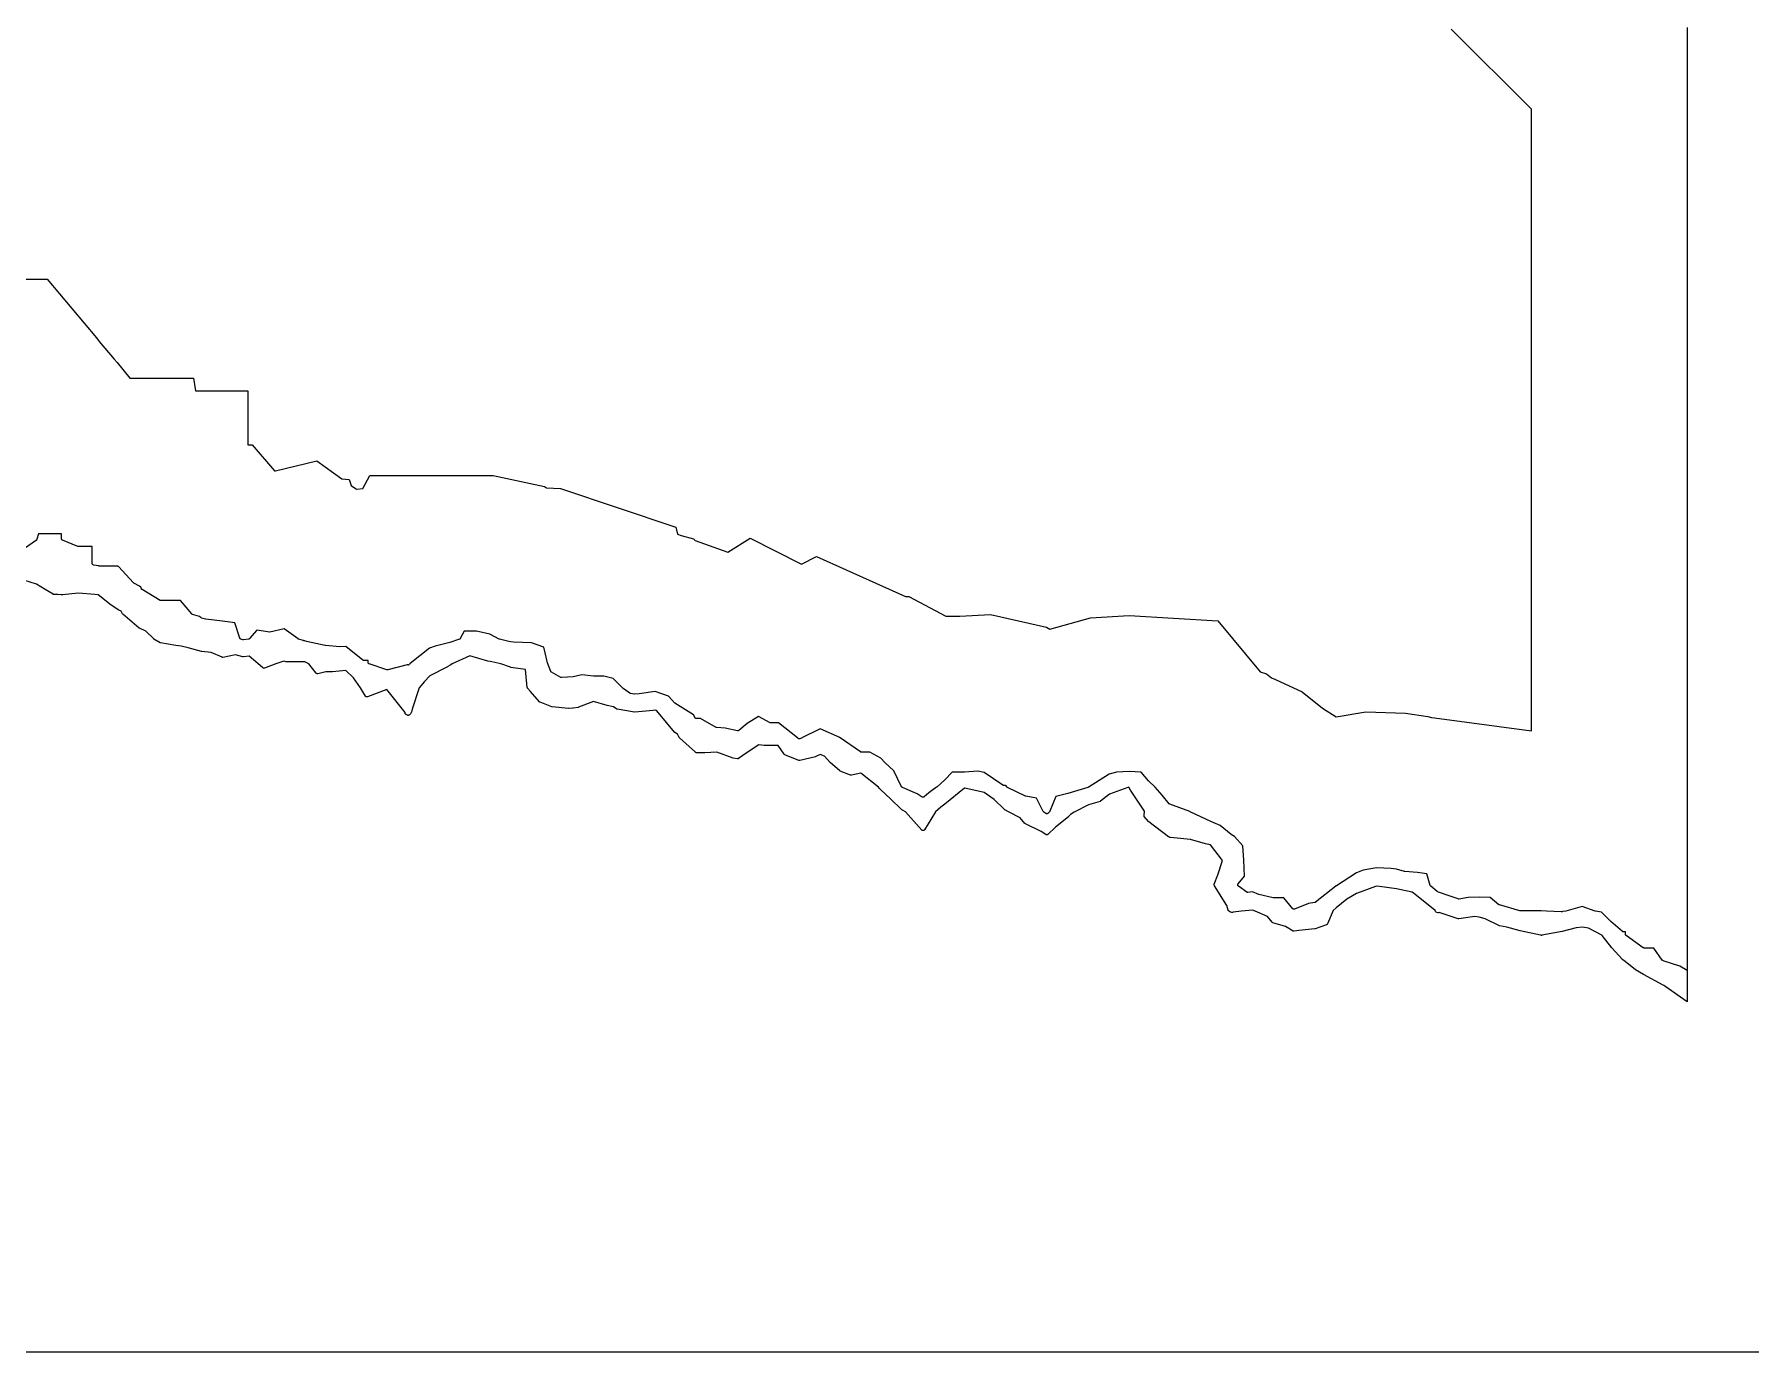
# Model space of a CAD drawing. Header units: millimetres. Extents: x 0 to 500, y 0 to 700.
# Drawn here: x 294.6 to 371.7, y 0 to 59.2 of the extents above; entities that cross this region are included whole.
import ezdxf

# ---------------------------------------------------------------- set-up
doc = ezdxf.new("R2010")
doc.units = ezdxf.units.MM
for name, color, linetype in [('CORTE', 1, 'Continuous'), ('GRABADO', 5, 'Continuous'), ('HOJA', 8, 'Continuous')]:
    doc.layers.add(name, color=color, linetype=linetype)

msp = doc.modelspace()

# ---------------------------------------------------------------- linework, layer by layer
at = {"layer": 'CORTE'}
for points in [[(289.813, 48.217), (295.135, 48.217), (297.35, 45.579), (297.48, 45.422), (298.146, 44.624), (298.277, 44.468), (298.853, 43.77), (301.713, 43.77), (301.807, 43.204), (304.152, 43.204), (304.156, 40.772), (304.358, 40.772), (305.354, 39.609), (305.396, 39.604), (307.258, 40.051), (308.383, 39.247), (308.708, 39.208), (308.801, 38.949), (309.037, 38.78), (309.33, 38.806), (309.637, 39.396), (315.191, 39.396), (317.496, 38.893), (317.593, 38.841), (318.213, 38.811), (323.401, 37.067), (323.474, 36.753), (323.639, 36.695), (324.201, 36.545), (324.276, 36.47), (325.742, 35.953), (326.75, 36.584), (329.057, 35.415), (329.73, 35.752), (333.73, 33.955), (333.874, 33.955), (335.545, 33.063), (336.166, 33.063), (337.553, 33.147), (340.071, 32.58), (340.216, 32.483), (342.043, 32.999), (343.784, 33.104), (347.766, 32.865), (349.676, 30.574), (349.954, 30.47), (350.179, 30.298), (350.358, 30.216), (351.563, 29.668), (352.477, 28.937), (353.089, 28.54), (354.429, 28.769), (356.21, 28.708), (357.217, 28.557), (357.38, 28.515), (357.518, 28.503), (361.871, 27.921), (361.871, 28.824), (361.871, 29.681), (361.871, 30.976), (361.871, 35.406), (361.871, 36.489), (361.871, 39.727), (361.871, 40.786), (361.871, 41.837), (361.871, 42.826), (361.871, 43.706), (361.871, 44.747), (361.871, 45.9), (361.871, 47.074), (361.871, 48.181), (361.871, 49.345), (361.871, 50.365), (361.871, 51.378), (361.871, 52.622), (361.871, 53.762), (361.871, 54.978), (361.871, 55.868), (358.266, 59.47)], [(368.871, 59.47), (368.871, 58.303), (368.871, 57.855), (368.871, 56.305), (368.871, 55.236), (368.871, 54.174), (368.871, 53.182), (368.871, 52.072), (368.871, 51.032), (368.871, 49.895), (368.871, 48.97), (368.871, 48.039), (368.871, 46.977), (368.871, 45.966), (368.871, 44.893), (368.871, 43.842), (368.871, 42.89), (368.871, 42.087), (368.871, 41.184), (368.871, 40.224), (368.871, 39.258), (368.871, 36.301), (368.871, 35.312), (368.871, 25.081), (368.871, 23.898), (368.871, 23.116), (368.871, 21.94), (368.871, 20.961), (368.871, 19.797), (368.871, 19.002), (368.871, 17.044), (368.871, 16.065), (368.871, 15.737), (367.868, 16.433), (367.867, 16.434), (367.828, 16.462), (367.822, 16.466), (367.82, 16.467), (367.802, 16.479), (366.905, 16.952), (366.554, 17.171), (366.551, 17.174), (366.012, 17.596), (365.973, 17.625), (365.968, 17.628), (365.962, 17.635), (365.492, 18.152), (365.489, 18.154), (365.059, 18.718), (365.045, 18.732), (364.433, 19.047), (364.163, 19.093), (363.878, 19.054), (363.256, 18.891), (363.253, 18.89), (362.347, 18.72), (362.34, 18.719), (362.332, 18.719), (362.309, 18.72), (362.284, 18.72), (362.279, 18.72), (362.274, 18.721), (361.367, 18.925), (361.366, 18.925), (360.767, 19.083), (360.443, 19.14), (360.439, 19.141), (360.431, 19.143), (359.798, 19.456), (359.517, 19.543), (359.332, 19.56), (358.615, 19.456), (358.61, 19.455), (358.603, 19.455), (358.596, 19.456), (358.588, 19.457), (358.584, 19.458), (357.725, 19.739), (357.69, 19.733), (357.685, 19.733), (357.679, 19.732), (357.673, 19.733), (357.665, 19.734), (357.66, 19.735), (357.61, 19.749), (357.604, 19.751), (357.597, 19.754), (357.592, 19.757), (357.586, 19.761), (357.578, 19.769), (357.572, 19.776), (357.565, 19.786), (357.547, 19.833), (356.707, 20.505), (356.503, 20.659), (355.813, 20.816), (355.043, 20.916), (354.91, 20.936), (354.905, 20.936), (354.866, 20.92), (354.006, 20.607), (353.57, 20.353), (353.097, 19.962), (352.963, 19.835), (352.704, 19.239), (352.702, 19.231), (352.693, 19.218), (352.689, 19.214), (352.683, 19.208), (352.677, 19.203), (352.669, 19.198), (352.66, 19.194), (352.148, 19.012), (352.142, 19.01), (352.133, 19.008), (352.13, 19.008), (351.415, 18.944), (351.209, 18.903), (351.204, 18.902), (351.195, 18.901), (351.188, 18.902), (351.183, 18.902), (351.174, 18.904), (351.167, 18.907), (351.164, 18.908), (351.16, 18.91), (350.815, 19.117), (350.248, 19.287), (350.24, 19.289), (350.226, 19.297), (350.217, 19.304), (350.212, 19.31), (350.01, 19.564), (349.453, 19.809), (349.332, 19.855), (348.838, 19.804), (348.468, 19.759), (348.433, 19.75), (348.426, 19.749), (348.419, 19.748), (348.41, 19.748), (348.404, 19.749), (348.36, 19.757), (348.355, 19.758), (348.349, 19.76), (348.34, 19.764), (348.259, 19.817), (348.249, 19.825), (348.238, 19.841), (348.234, 19.849), (348.232, 19.854), (348.17, 20.06), (347.621, 20.948), (347.615, 20.956), (347.609, 20.979), (347.609, 21.002), (347.613, 21.015), (347.768, 21.434), (347.986, 22.088), (347.447, 22.791), (347.221, 22.838), (347.219, 22.839), (346.549, 23.021), (345.648, 23.119), (345.63, 23.119), (345.619, 23.121), (345.615, 23.122), (345.61, 23.124), (345.604, 23.127), (345.594, 23.132), (345.561, 23.144), (345.552, 23.149), (344.664, 23.827), (344.662, 23.829), (344.656, 23.835), (344.467, 24.061), (344.461, 24.071), (344.455, 24.085), (344.453, 24.099), (344.453, 24.11), (344.478, 24.306), (343.844, 25.248), (343.844, 25.248), (343.764, 25.374), (343.73, 25.365), (342.895, 25.068), (342.499, 24.751), (342.494, 24.748), (342.486, 24.743), (342.479, 24.74), (341.959, 24.584), (341.31, 24.259), (341.146, 24.158), (341.063, 24.057), (341.058, 24.052), (340.48, 23.579), (340.127, 23.255), (340.122, 23.251), (340.116, 23.247), (340.11, 23.244), (340.108, 23.243), (340.1, 23.24), (340.088, 23.237), (340.077, 23.237), (340.069, 23.237), (340.062, 23.238), (340.055, 23.241), (340.049, 23.243), (340.041, 23.247), (340.036, 23.25), (339.835, 23.395), (339.119, 23.738), (339.114, 23.741), (339.107, 23.746), (339.099, 23.753), (338.888, 24.006), (338.397, 24.258), (338.397, 24.258), (338.189, 24.369), (338.185, 24.372), (338.177, 24.377), (337.718, 24.826), (337.268, 25.139), (336.393, 25.343), (336.389, 25.339), (336.388, 25.339), (335.497, 24.613), (335.495, 24.611), (335.311, 24.485), (335.083, 24.277), (334.584, 23.463), (334.581, 23.459), (334.577, 23.454), (334.571, 23.448), (334.56, 23.439), (334.55, 23.435), (334.543, 23.432), (334.532, 23.429), (334.523, 23.429), (334.516, 23.429), (334.509, 23.43), (334.501, 23.431), (334.489, 23.435), (334.48, 23.44), (334.47, 23.447), (333.735, 24.267), (333.624, 24.336), (333.565, 24.362), (333.557, 24.365), (333.548, 24.371), (333.544, 24.375), (333.049, 24.862), (332.617, 25.268), (332.563, 25.316), (332.558, 25.321), (332.551, 25.329), (332.517, 25.386), (331.722, 26.012), (331.296, 25.925), (331.291, 25.924), (331.283, 25.923), (331.273, 25.924), (331.264, 25.926), (331.259, 25.928), (330.787, 26.108), (330.781, 26.11), (330.775, 26.114), (330.769, 26.118), (330.339, 26.493), (330.336, 26.496), (330.081, 26.769), (329.89, 26.851), (329.692, 26.756), (329.686, 26.752), (329.678, 26.75), (328.978, 26.577), (328.971, 26.576), (328.964, 26.575), (328.958, 26.575), (328.949, 26.576), (328.94, 26.578), (328.935, 26.58), (328.308, 26.84), (328.303, 26.842), (328.294, 26.847), (328.288, 26.852), (328.28, 26.859), (327.997, 27.255), (327.382, 27.255), (327.378, 27.255), (327.128, 27.285), (326.603, 26.939), (326.226, 26.663), (326.223, 26.661), (326.217, 26.658), (326.208, 26.654), (326.203, 26.652), (326.195, 26.651), (326.184, 26.65), (326.176, 26.65), (326.171, 26.651), (325.986, 26.689), (325.981, 26.691), (325.246, 26.953), (324.712, 26.929), (324.328, 26.929), (324.323, 26.929), (324.319, 26.93), (324.309, 26.932), (324.301, 26.935), (324.296, 26.937), (324.285, 26.944), (324.28, 26.949), (323.57, 27.604), (323.562, 27.61), (323.555, 27.622), (323.478, 27.765), (323.362, 27.844), (323.356, 27.848), (323.35, 27.855), (323.348, 27.857), (322.627, 28.722), (322.533, 28.825), (322.47, 28.847), (322.379, 28.834), (322.377, 28.834), (321.555, 28.749), (321.546, 28.749), (321.54, 28.75), (320.765, 28.883), (320.759, 28.884), (320.752, 28.887), (320.742, 28.891), (320.595, 28.997), (320.314, 29.051), (320.31, 29.052), (319.702, 29.234), (319.025, 28.973), (319.019, 28.972), (319.014, 28.97), (318.781, 28.932), (318.777, 28.932), (318.587, 28.922), (318.581, 28.922), (317.837, 28.993), (317.833, 28.994), (317.828, 28.995), (317.822, 28.996), (317.301, 29.197), (317.296, 29.199), (317.286, 29.205), (317.277, 29.213), (316.863, 29.681), (316.734, 29.835), (316.733, 29.837), (316.726, 29.846), (316.721, 29.858), (316.72, 29.864), (316.718, 29.87), (316.639, 30.675), (315.981, 30.768), (315.977, 30.768), (315.972, 30.77), (315.539, 30.922), (315.13, 31.017), (315.055, 31.034), (314.954, 31.044), (314.949, 31.044), (314.946, 31.045), (314.146, 31.285), (313.352, 30.928), (313.285, 30.888), (313.279, 30.884), (313.274, 30.883), (313.249, 30.874), (313.147, 30.8), (313.142, 30.796), (312.334, 30.387), (312.096, 30.132), (311.858, 29.846), (311.546, 28.886), (311.511, 28.749), (311.509, 28.743), (311.507, 28.739), (311.504, 28.734), (311.468, 28.676), (311.465, 28.672), (311.463, 28.669), (311.458, 28.664), (311.453, 28.66), (311.407, 28.624), (311.403, 28.621), (311.395, 28.617), (311.387, 28.613), (311.38, 28.611), (311.372, 28.609), (311.364, 28.609), (311.359, 28.609), (311.35, 28.609), (311.336, 28.613), (311.275, 28.643), (311.271, 28.645), (311.263, 28.65), (311.255, 28.658), (311.249, 28.666), (311.243, 28.675), (311.239, 28.685), (311.236, 28.694), (311.235, 28.703), (311.234, 28.744), (310.414, 29.771), (309.533, 29.441), (309.529, 29.44), (309.52, 29.438), (309.511, 29.437), (309.506, 29.437), (309.5, 29.438), (309.491, 29.439), (309.483, 29.442), (309.475, 29.445), (309.47, 29.448), (309.465, 29.451), (309.46, 29.455), (309.452, 29.463), (309.445, 29.472), (309.23, 29.843), (308.915, 30.301), (308.557, 30.623), (307.959, 30.563), (307.956, 30.563), (307.665, 30.563), (307.301, 30.479), (307.296, 30.478), (307.291, 30.478), (307.284, 30.478), (307.278, 30.479), (307.272, 30.48), (307.262, 30.483), (307.254, 30.486), (307.244, 30.492), (307.234, 30.501), (306.906, 30.934), (306.714, 31.018), (305.883, 31.018), (305.878, 31.019), (305.873, 31.019), (305.868, 31.02), (305.796, 31.042), (305.725, 31.035), (305.418, 30.924), (304.901, 30.738), (304.896, 30.736), (304.888, 30.735), (304.875, 30.734), (304.862, 30.735), (304.852, 30.738), (304.844, 30.742), (304.834, 30.747), (304.608, 30.937), (304.217, 31.266), (303.957, 31.24), (303.953, 31.24), (303.945, 31.24), (303.938, 31.241), (303.933, 31.242), (303.608, 31.326), (303.036, 31.217), (303.031, 31.216), (303.024, 31.216), (303.017, 31.216), (303.008, 31.217), (303.001, 31.22), (302.997, 31.221), (302.505, 31.433), (302.088, 31.482), (302.085, 31.482), (302.081, 31.483), (301.475, 31.647), (301.158, 31.723), (300.927, 31.751), (300.232, 31.866), (300.227, 31.867), (300.219, 31.869), (300.211, 31.873), (299.937, 32.043), (299.931, 32.047), (299.926, 32.051), (299.566, 32.393), (299.285, 32.533), (299.277, 32.537), (298.543, 33.161), (298.536, 33.167), (298.529, 33.178), (298.457, 33.3), (298.359, 33.345), (298.354, 33.347), (298.01, 33.563), (298.007, 33.566), (297.435, 34.024), (297.285, 34.048), (296.541, 34.103), (295.814, 34.022), (295.808, 34.021), (295.802, 34.022), (295.609, 34.04), (295.436, 34.045), (295.43, 34.046), (295.42, 34.048), (295.413, 34.05), (295.409, 34.051), (295.403, 34.055), (295.052, 34.265), (294.656, 34.503), (294.09, 34.686)]]:
    msp.add_lwpolyline(points, dxfattribs=at)
at = {"layer": 'GRABADO'}
msp.add_lwpolyline([(368.871, 59.538), (368.871, 58.398), (368.871, 57.228), (368.871, 56.064), (368.871, 54.978), (368.871, 53.762), (368.871, 52.622), (368.871, 51.378), (368.871, 50.365), (368.871, 49.345), (368.871, 48.181), (368.871, 47.074), (368.871, 45.9), (368.871, 44.747), (368.871, 43.706), (368.871, 42.826), (368.871, 41.837), (368.871, 40.786), (368.871, 39.727), (368.871, 36.489), (368.871, 35.406), (368.871, 30.976), (368.871, 29.681), (368.871, 28.824), (368.871, 27.536), (368.871, 26.463), (368.871, 25.188), (368.871, 24.318), (368.871, 22.173), (368.871, 21.101), (368.871, 20.028), (368.871, 18.774), (368.871, 17.883), (368.871, 17.132), (368.547, 17.326), (367.843, 17.553), (367.839, 17.555), (367.835, 17.557), (367.775, 17.59), (367.773, 17.591), (367.764, 17.597), (367.754, 17.607), (367.378, 18.149), (366.941, 18.149), (366.935, 18.149), (366.93, 18.15), (366.92, 18.152), (366.91, 18.156), (366.907, 18.158), (366.902, 18.161), (366.135, 18.705), (366.128, 18.71), (366.121, 18.718), (366.115, 18.725), (366.108, 18.739), (366.104, 18.752), (366.103, 18.757), (366.103, 18.76), (366.096, 18.872), (366.014, 18.872), (366.008, 18.872), (366.001, 18.873), (365.994, 18.875), (365.987, 18.877), (365.98, 18.881), (365.976, 18.883), (365.971, 18.887), (365.441, 19.341), (365.045, 19.748), (365.026, 19.758), (364.753, 19.805), (364.747, 19.806), (364.743, 19.808), (364.161, 20.013), (363.426, 19.805), (363.421, 19.804), (363.27, 19.784), (363.254, 19.78), (363.252, 19.779), (363.224, 19.774), (363.217, 19.773), (363.21, 19.773), (362.55, 19.803), (362.308, 19.822), (361.407, 19.822), (361.396, 19.82), (361.393, 19.819), (361.384, 19.818), (361.373, 19.82), (361.354, 19.823), (361.351, 19.824), (360.434, 20.086), (360.427, 20.089), (360.42, 20.092), (360.413, 20.097), (360.014, 20.416), (359.532, 20.433), (359.029, 20.415), (358.614, 20.351), (358.603, 20.35), (358.594, 20.351), (358.588, 20.353), (358.583, 20.354), (358.217, 20.482), (357.654, 20.678), (357.648, 20.68), (357.64, 20.685), (357.634, 20.688), (357.345, 20.935), (357.34, 20.939), (357.336, 20.944), (357.33, 20.953), (357.325, 20.964), (357.166, 21.487), (356.745, 21.544), (356.179, 21.594), (356.174, 21.595), (356.17, 21.596), (355.811, 21.69), (355.569, 21.726), (354.905, 21.749), (354.312, 21.647), (354.008, 21.526), (353.101, 20.945), (353.093, 20.941), (353.086, 20.939), (353.082, 20.938), (353.081, 20.937), (353.075, 20.932), (352.165, 20.204), (352.16, 20.201), (352.155, 20.198), (352.145, 20.194), (352.135, 20.191), (351.85, 20.153), (351.223, 19.902), (351.217, 19.9), (351.209, 19.898), (351.202, 19.897), (351.193, 19.897), (351.186, 19.897), (351.18, 19.898), (351.173, 19.9), (351.167, 19.902), (351.158, 19.906), (351.151, 19.911), (351.149, 19.912), (351.142, 19.918), (350.736, 20.406), (350.267, 20.406), (350.26, 20.406), (350.254, 20.407), (349.62, 20.56), (349.616, 20.561), (349.332, 20.668), (349.125, 20.647), (349.119, 20.646), (349.109, 20.647), (349.102, 20.648), (349.096, 20.65), (349.088, 20.652), (349.081, 20.656), (349.076, 20.659), (348.698, 20.932), (348.695, 20.934), (348.693, 20.936), (348.686, 20.943), (348.678, 20.955), (348.675, 20.963), (348.67, 20.978), (348.67, 21), (348.674, 21.014), (348.678, 21.025), (348.684, 21.034), (348.968, 21.374), (348.943, 22.098), (348.901, 22.74), (348.528, 23.156), (348.375, 23.255), (348.372, 23.257), (347.873, 23.656), (347.458, 23.845), (346.555, 24.256), (346.548, 24.259), (346.535, 24.268), (346.529, 24.276), (346.527, 24.278), (346.518, 24.28), (345.608, 24.621), (345.601, 24.624), (345.594, 24.629), (345.592, 24.63), (345.584, 24.636), (345.268, 25.015), (344.961, 25.385), (344.657, 25.662), (344.653, 25.666), (344.326, 26.059), (343.784, 26.091), (343.217, 26.057), (342.889, 25.964), (341.984, 25.389), (341.978, 25.387), (341.974, 25.385), (341.967, 25.383), (341.961, 25.381), (341.956, 25.38), (341.949, 25.38), (341.945, 25.38), (341.944, 25.378), (341.936, 25.372), (341.928, 25.368), (341.924, 25.367), (341.92, 25.365), (341.033, 25.099), (341.031, 25.098), (340.481, 24.957), (340.22, 24.301), (340.217, 24.291), (340.207, 24.278), (340.203, 24.273), (340.126, 24.202), (340.121, 24.198), (340.116, 24.195), (340.111, 24.193), (340.099, 24.188), (340.083, 24.186), (340.076, 24.186), (340.069, 24.186), (340.062, 24.187), (340.055, 24.189), (340.049, 24.192), (340.042, 24.194), (340.036, 24.199), (339.945, 24.264), (339.943, 24.266), (339.937, 24.271), (339.932, 24.277), (339.926, 24.285), (339.621, 24.881), (339.135, 24.975), (339.13, 24.976), (339.124, 24.978), (338.308, 25.37), (338.302, 25.373), (338.295, 25.379), (338.288, 25.385), (338.282, 25.393), (338.278, 25.398), (338.25, 25.447), (338.22, 25.449), (338.217, 25.45), (338.129, 25.463), (338.124, 25.464), (338.12, 25.465), (338.112, 25.468), (338.104, 25.472), (337.269, 26.035), (336.983, 26.1), (336.375, 26.063), (335.821, 26.063), (335.501, 25.716), (335.499, 25.714), (335.133, 25.379), (335.128, 25.376), (334.772, 25.132), (334.569, 24.946), (334.564, 24.942), (334.558, 24.938), (334.549, 24.934), (334.539, 24.931), (334.53, 24.929), (334.523, 24.929), (334.516, 24.929), (334.509, 24.929), (334.502, 24.931), (334.494, 24.933), (334.489, 24.935), (334.484, 24.938), (334.248, 25.085), (333.589, 25.368), (333.581, 25.371), (333.574, 25.376), (333.57, 25.379), (333.543, 25.404), (333.54, 25.407), (333.534, 25.414), (333.529, 25.422), (333.204, 26.11), (332.803, 26.495), (332.621, 26.689), (332.124, 26.955), (331.739, 26.955), (331.734, 26.955), (331.725, 26.956), (331.713, 26.96), (331.706, 26.963), (331.701, 26.966), (330.787, 27.599), (330.786, 27.6), (330.777, 27.607), (330.777, 27.607), (330.776, 27.608), (330.769, 27.611), (329.89, 28.006), (329.064, 27.593), (329.064, 27.592), (329.011, 27.567), (329.005, 27.565), (329.001, 27.564), (328.978, 27.558), (328.973, 27.557), (328.964, 27.556), (328.956, 27.557), (328.951, 27.557), (328.942, 27.559), (328.935, 27.562), (328.918, 27.569), (328.911, 27.571), (328.901, 27.577), (328.892, 27.585), (328.885, 27.594), (328.875, 27.607), (328.011, 28.267), (327.676, 28.267), (327.671, 28.268), (327.666, 28.268), (327.657, 28.27), (327.65, 28.273), (327.646, 28.274), (327.113, 28.553), (326.617, 28.242), (326.229, 27.932), (326.224, 27.928), (326.217, 27.924), (326.213, 27.922), (326.207, 27.92), (326.195, 27.917), (326.183, 27.916), (326.174, 27.917), (326.168, 27.918), (325.627, 28.041), (325.253, 28.06), (325.249, 28.06), (325.24, 28.062), (325.228, 28.066), (325.222, 28.069), (324.506, 28.462), (324.324, 28.462), (324.314, 28.464), (324.302, 28.467), (324.289, 28.474), (324.285, 28.478), (324.276, 28.484), (324.268, 28.495), (324.266, 28.5), (324.196, 28.627), (324.078, 28.709), (323.362, 29.157), (323.357, 29.161), (323.352, 29.165), (323.072, 29.472), (322.47, 29.684), (321.749, 29.582), (321.558, 29.563), (321.552, 29.562), (321.546, 29.562), (321.542, 29.563), (321.357, 29.595), (321.353, 29.596), (321.344, 29.598), (321.334, 29.604), (321.33, 29.606), (321.03, 29.822), (321.025, 29.826), (320.586, 30.264), (320.163, 30.377), (319.697, 30.377), (319.693, 30.377), (319.181, 30.433), (318.786, 30.349), (318.781, 30.349), (318.269, 30.312), (318.264, 30.312), (318.256, 30.313), (318.248, 30.315), (318.245, 30.316), (318.237, 30.318), (317.808, 30.552), (317.804, 30.555), (317.797, 30.56), (317.791, 30.566), (317.787, 30.57), (317.783, 30.576), (317.777, 30.586), (317.636, 30.973), (317.472, 31.675), (316.906, 31.866), (316.097, 31.904), (316.096, 31.904), (315.985, 31.915), (315.98, 31.915), (315.895, 31.935), (315.467, 32.034), (315.463, 32.035), (315.459, 32.036), (315.453, 32.039), (315.04, 32.264), (314.436, 32.396), (313.882, 32.396), (313.711, 32.067), (313.706, 32.059), (313.698, 32.051), (313.688, 32.043), (313.682, 32.04), (313.678, 32.038), (313.673, 32.036), (313.236, 31.886), (312.576, 31.716), (312.325, 31.624), (311.453, 30.939), (311.437, 30.922), (311.422, 30.904), (311.417, 30.897), (311.403, 30.886), (311.397, 30.883), (311.39, 30.879), (311.383, 30.877), (311.377, 30.875), (311.369, 30.874), (311.362, 30.874), (311.355, 30.874), (311.346, 30.875), (311.34, 30.877), (311.336, 30.878), (311.329, 30.881), (311.326, 30.883), (310.455, 30.662), (310.448, 30.66), (310.438, 30.659), (310.433, 30.659), (310.426, 30.659), (310.418, 30.661), (310.413, 30.662), (309.612, 30.924), (309.607, 30.927), (309.603, 30.928), (309.596, 30.933), (309.588, 30.939), (309.58, 30.947), (309.575, 30.955), (309.572, 30.96), (309.57, 30.965), (309.566, 30.973), (309.564, 30.987), (309.564, 31.075), (309.377, 31.075), (309.371, 31.076), (309.365, 31.077), (309.357, 31.078), (309.35, 31.081), (309.344, 31.084), (309.34, 31.087), (309.335, 31.09), (308.559, 31.71), (308.299, 31.687), (308.293, 31.687), (308.29, 31.687), (307.645, 31.755), (307.642, 31.755), (306.799, 31.931), (306.791, 31.933), (306.714, 31.967), (306.674, 31.967), (306.668, 31.967), (306.662, 31.968), (306.656, 31.97), (306.437, 32.035), (306.431, 32.038), (306.425, 32.041), (306.42, 32.044), (305.787, 32.499), (305.153, 32.347), (305.149, 32.346), (305.143, 32.346), (305.135, 32.346), (305.128, 32.347), (304.864, 32.392), (304.557, 32.444), (304.239, 32.061), (304.234, 32.054), (304.22, 32.044), (304.214, 32.04), (304.209, 32.037), (304.2, 32.034), (304.191, 32.032), (304.187, 32.032), (303.957, 32.009), (303.953, 32.009), (303.944, 32.009), (303.935, 32.011), (303.843, 32.034), (303.837, 32.036), (303.831, 32.039), (303.826, 32.042), (303.821, 32.046), (303.812, 32.053), (303.806, 32.059), (303.802, 32.065), (303.797, 32.074), (303.794, 32.081), (303.579, 32.771), (303.02, 32.838), (303.02, 32.838), (302.267, 32.929), (302.261, 32.93), (302.074, 32.986), (302.068, 32.988), (302.063, 32.991), (302.058, 32.994), (301.98, 33.048), (301.672, 33.147), (301.666, 33.149), (301.66, 33.152), (301.654, 33.155), (301.649, 33.159), (301.643, 33.165), (301.638, 33.17), (301.136, 33.772), (300.243, 33.772), (300.232, 33.773), (300.22, 33.776), (300.211, 33.78), (299.4, 34.267), (299.395, 34.27), (299.389, 34.275), (299.38, 34.286), (299.373, 34.297), (299.341, 34.376), (299.28, 34.412), (299.033, 34.56), (299.026, 34.565), (299.021, 34.57), (298.337, 35.299), (298.335, 35.301), (298.332, 35.305), (298.319, 35.325), (297.462, 35.325), (297.455, 35.326), (297.221, 35.368), (297.215, 35.37), (297.21, 35.371), (297.202, 35.375), (297.192, 35.382), (297.184, 35.389), (297.176, 35.398), (297.168, 35.412), (297.164, 35.427), (297.163, 35.436), (297.163, 36.204), (296.54, 36.204), (296.532, 36.204), (296.519, 36.207), (296.513, 36.209), (295.83, 36.483), (295.823, 36.486), (295.815, 36.491), (295.81, 36.494), (295.804, 36.5), (295.801, 36.504), (295.795, 36.51), (295.79, 36.519), (295.788, 36.525), (295.786, 36.529), (295.784, 36.538), (295.782, 36.548), (295.782, 36.77), (294.744, 36.77), (294.678, 36.532), (294.676, 36.525), (294.669, 36.511), (294.662, 36.504), (294.656, 36.497), (294.65, 36.492), (294.12, 36.11)], dxfattribs=at)
at = {"layer": 'HOJA'}
msp.add_lwpolyline([(0, 0), (500, 0), (500, 700), (0, 700)], close=True, dxfattribs=at)

doc.saveas('drawing.dxf')
